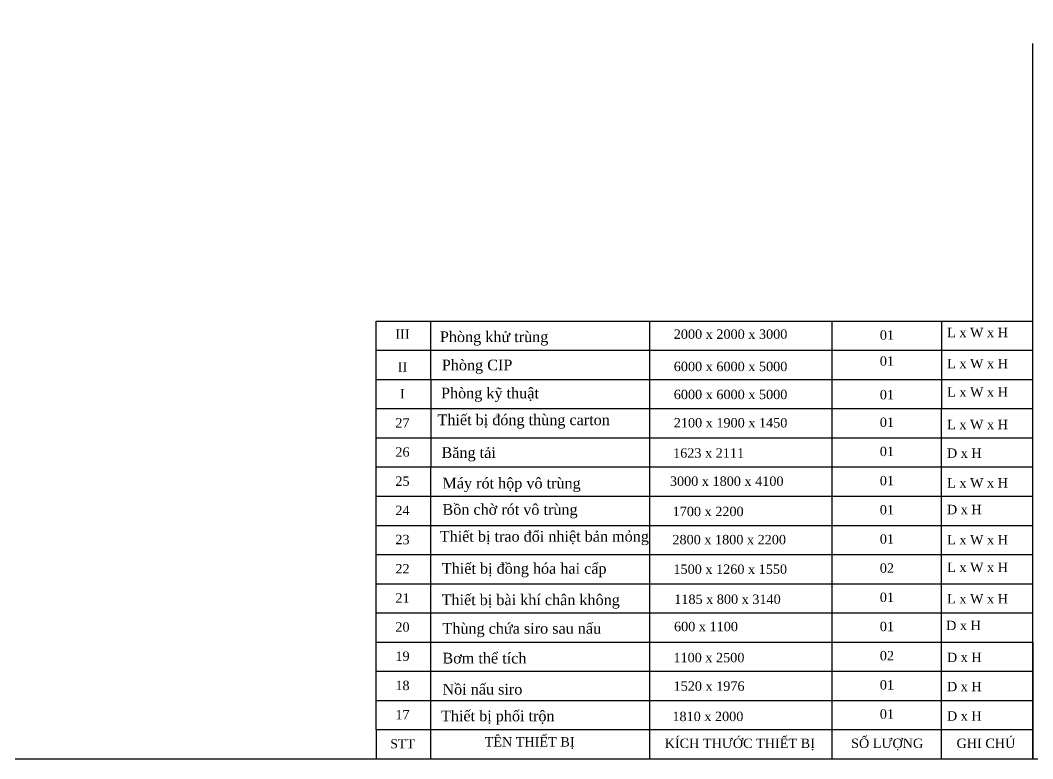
# Model space of a CAD drawing. Header units: millimetres. Extents: x -76212 to 9435109730, y -5959132081 to 60147.
# Drawn here: x 25728 to 64460, y 1535 to 29794 of the extents above; entities that cross this region are included whole.
import ezdxf

# ---------------------------------------------------------------- set-up
doc = ezdxf.new("R2010")
doc.units = ezdxf.units.MM
for name, color, linetype, lineweight in [('bao', 7, 'Continuous', 30), ('K.Thuoc0.15', 2, 'Continuous', 15), ('van ban', 112, 'Continuous', 20), ('vinh', 120, 'Continuous', 25)]:
    doc.layers.add(name, color=color, linetype=linetype, lineweight=lineweight)
doc.styles.add('NGA', font='arial.ttf', dxfattribs={"height": 2})

msp = doc.modelspace()

# ---------------------------------------------------------------- linework, layer by layer
for p, q in [((39340.6, 18285), (64460.4, 18281.1)), ((39340.6, 17168.5), (64460.4, 17168.5))]:
    msp.add_line(p, q)
msp.add_lwpolyline([(89580.3, 1534.6), (89580.3, 60147.5), (6684.8, 60147.5), (6684.8, 1534.6)], close=True)
at = {"layer": 'bao', "color": 7, "linetype": 'Continuous', "lineweight": 25}
for p, q in [((39340.6, 16048.2), (64460.4, 16048.2)), ((39340.6, 14931.8), (64460.4, 14931.8)), ((49807.2, 12698.9), (49807.2, 14931.8)), ((39340.6, 13815.4), (64460.4, 13815.4)), ((56784.9, 12698.9), (56784.9, 13815.4)), ((60971.6, 12698.9), (60971.6, 13815.4)), ((39340.6, 12698.9), (64460.4, 12698.9)), ((39340.6, 11582.5), (64460.4, 11582.5)), ((39340.6, 10466.1), (64460.4, 10466.1)), ((39340.6, 9349.6), (64460.4, 9349.6)), ((39340.6, 8233.2), (64460.4, 8233.2)), ((39340.6, 7116.7), (64460.4, 7116.7)), ((39340.6, 6000.3), (64460.4, 6000.3)), ((39340.6, 6000.3), (64460.4, 6000.3)), ((39340.6, 4883.9), (64460.4, 4883.9)), ((39340.6, 3767.4), (64460.4, 3767.4)), ((39340.6, 2651), (64460.4, 2651)), ((41433.9, 1534.6), (41433.9, 2651)), ((49807.2, 1534.6), (49807.2, 2651)), ((56784.9, 1534.6), (56784.9, 2651)), ((60971.6, 1534.6), (60971.6, 2651)), ((39340.6, 1534.6), (64460.4, 1534.6))]:
    msp.add_line(p, q, dxfattribs=at)
at = {"layer": 'bao', "color": 7, "linetype": 'Continuous', "lineweight": 35}
msp.add_line((64460.4, 1534.6), (64460.4, 6000.3), dxfattribs=at)
at = {"layer": 'K.Thuoc0.15', "color": 7, "lineweight": 30}
msp.add_line((64460.4, 6000.3), (64460.4, 28906), dxfattribs=at)
at = {"layer": 'vinh', "color": 7, "lineweight": 25}
for p, q in [((39340.6, 17168.5), (39340.6, 18285)), ((41433.9, 17168.5), (41433.9, 18285)), ((49807.2, 17168.5), (49807.2, 18285)), ((56784.9, 14931.8), (56784.9, 18282.3)), ((60971.6, 18281.6), (60971.6, 14931.8)), ((39340.6, 16052.1), (39340.6, 17168.5)), ((41433.9, 16052.1), (41433.9, 17168.5)), ((49807.2, 16052.1), (49807.2, 17168.5)), ((39340.6, 2651), (39340.6, 16048.2)), ((41433.9, 16048.2), (41433.9, 12698.9)), ((49807.2, 14931.8), (49807.2, 16048.2)), ((56784.9, 13815.4), (56784.9, 14931.8)), ((60971.6, 13815.4), (60971.6, 14931.8)), ((41433.9, 6000.3), (41433.9, 12698.9)), ((49807.2, 6000.3), (49807.2, 12698.9)), ((56784.9, 6000.3), (56784.9, 12698.9)), ((60971.6, 6000.3), (60971.6, 12698.9)), ((41433.9, 2651), (41433.9, 6000.3)), ((49807.2, 2651), (49807.2, 6000.3)), ((56784.9, 2651), (56784.9, 6000.3)), ((60971.6, 2651), (60971.6, 6000.3)), ((39340.6, 2651), (39340.6, 1534.6))]:
    msp.add_line(p, q, dxfattribs=at)

# ---------------------------------------------------------------- texts
at = {"layer": 'van ban', "color": 7, "linetype": 'Continuous', "lineweight": 25, "style": 'NGA'}
for s, insert, char_height, attachment_point in [('{\\fTimes New Roman|b0|i0|c0|p18;III}', (40350.2, 17783.3), 359.677, 5), ('{\\fTimes New Roman|b0|i0|c0|p18;Phòng khử trùng }', (43855.3, 17616.1), 409.36, 5), ('{\\fTimes New Roman|b0|i0|c0|p18;2000 x 2000 x 3000}', (52900.6, 17779.5), 359.677, 5), ('{\\fTimes New Roman|b0|i0|c0|p18;01}', (58882.2, 17745.1), 359.677, 5), ('{\\fTimes New Roman|b0|i0|c0|p18;L x W x H\\fArial|b0|i0|c0|p34;\\H0.97x; }', (62348.9, 17841.4), 359.677, 5), ('{\\fTimes New Roman|b0|i0|c0|p18;II}', (40350.2, 16528.8), 359.677, 5), ('{\\fTimes New Roman|b0|i0|c0|p18;Phòng CIP }', (43203.8, 16534.8), 409.36, 5), ('{\\fTimes New Roman|b0|i0|c0|p18;6000 x 6000 x 5000}', (52900.6, 16543.2), 359.677, 5), ('{\\fTimes New Roman|b0|i0|c0|p18;01}', (58882.2, 16749.8), 359.677, 5), ('{\\fTimes New Roman|b0|i0|c0|p18;L x W x H\\fArial|b0|i0|c0|p34;\\H0.97x; }', (62348.9, 16653.5), 359.677, 5), ('{\\fTimes New Roman|b0|i0|c0|p18;I}', (40350.2, 15503), 359.677, 5), ('{\\fTimes New Roman|b0|i0|c0|p18;Phòng kỹ thuật }', (43697.4, 15461.5), 409.36, 5), ('{\\fTimes New Roman|b0|i0|c0|p18;6000 x 6000 x 5000}', (52900.6, 15472.5), 359.677, 5), ('{\\fTimes New Roman|b0|i0|c0|p18;01}', (58882.2, 15465.7), 359.677, 5), ('{\\fTimes New Roman|b0|i0|c0|p18;L x W x H\\fArial|b0|i0|c0|p34;\\H0.97x; }', (62348.9, 15562), 359.677, 5), ('{\\fTimes New Roman|b0|i0|c0|p18;Thiết bị đóng thùng carton }', (44986.1, 14436.6), 409.36, 5), ('{\\fTimes New Roman|b0|i0|c0|p18;27}', (40350.2, 14386.5), 359.677, 5), ('{\\fTimes New Roman|b0|i0|c0|p18;2100 x 1900 x 1450}', (52900.6, 14389.8), 359.677, 5), ('{\\fTimes New Roman|b0|i0|c0|p18;01}', (58882.2, 14408.7), 359.677, 5), ('{\\fTimes New Roman|b0|i0|c0|p18;L x W x H\\fArial|b0|i0|c0|p34;\\H0.97x; }', (62348.9, 14320.6), 359.677, 5), ('{\\fTimes New Roman|b0|i0|c0|p18;26}', (40350.2, 13270.1), 359.677, 5), ('{\\fTimes New Roman|b0|i0|c0|p18;Băng tải}', (42882.1, 13182.8), 409.36, 5), ('{\\fTimes New Roman|b0|i0|c0|p18;1623 x 2111 }', (52060.7, 13233), 359.677, 5), ('{\\fTimes New Roman|b0|i0|c0|p18;01}', (58882.2, 13292.2), 359.677, 5), ('{\\fTimes New Roman|b0|i0|c0|p18;D x H\\fArial|b0|i0|c0|p34;\\H0.97x; }', (61840.4, 13228.7), 359.677, 5), ('{\\fTimes New Roman|b0|i0|c0|p18;25}', (40350.2, 12153.6), 359.677, 5), ('{\\fTimes New Roman|b0|i0|c0|p18;Máy rót hộp vô trùng}', (41878.9, 11741.1), 409.36, 7), ('{\\fTimes New Roman|b0|i0|c0|p18; 3000 x 1800 x 4100}', (52685.4, 12153.5), 359.677, 5), ('{\\fTimes New Roman|b0|i0|c0|p18;01}', (58882.2, 12175.8), 359.677, 5), ('{\\fTimes New Roman|b0|i0|c0|p18;L x W x H\\fArial|b0|i0|c0|p34;\\H0.97x; }', (62348.9, 12087.7), 359.677, 5), ('{\\fTimes New Roman|b0|i0|c0|p18;Bồn chờ rót vô trùng}', (41878.9, 10734.7), 409.36, 7), ('{\\fTimes New Roman|b0|i0|c0|p18;01}', (58882.2, 11059.3), 359.677, 5), ('{\\fTimes New Roman|b0|i0|c0|p18;D x H\\fArial|b0|i0|c0|p34;\\H0.97x; }', (61840.4, 11071.5), 359.677, 5), ('{\\fTimes New Roman|b0|i0|c0|p18;24}', (40350.2, 11037.2), 359.677, 5), ('{\\fTimes New Roman|b0|i0|c0|p18;1700 x 2200}', (52043.1, 10995.1), 359.677, 5), ('{\\fTimes New Roman|b0|i0|c0|p18;23}', (40350.2, 9920.8), 359.677, 5), ('{\\fTimes New Roman|b0|i0|c0|p18;Thiết bị trao đổi nhiệt bản mỏng}', (45775.7, 9978.3), 409.36, 5), ('{\\fTimes New Roman|b0|i0|c0|p18;2800 x 1800 x 2200}', (52848.8, 9917.7), 359.677, 5), ('{\\fTimes New Roman|b0|i0|c0|p18;01}', (58882.2, 9942.9), 359.677, 5), ('{\\fTimes New Roman|b0|i0|c0|p18;L x W x H\\fArial|b0|i0|c0|p34;\\H0.97x; }', (62348.9, 9911.7), 359.677, 5), ('{\\fTimes New Roman|b0|i0|c0|p18;22}', (40350.2, 8804.3), 359.677, 5), ('{\\fTimes New Roman|b0|i0|c0|p18;Thiết bị đồng hóa hai cấp}', (41854.5, 8477.9), 409.36, 7), ('{\\fTimes New Roman|b0|i0|c0|p18;1500 x 1260 x 1550}', (52888.6, 8785.4), 359.677, 5), ('{\\fTimes New Roman|b0|i0|c0|p18;02}', (58882.2, 8826.5), 359.677, 5), ('{\\fTimes New Roman|b0|i0|c0|p18;L x W x H\\fArial|b0|i0|c0|p34;\\H0.97x; }', (62348.9, 8854.4), 359.677, 5), ('{\\fTimes New Roman|b0|i0|c0|p18;21 }', (40350.2, 7687.9), 359.677, 5), ('{\\fTimes New Roman|b0|i0|c0|p18;Thiết bị bài khí chân không}', (41847.2, 7277.7), 409.36, 7), ('{\\fTimes New Roman|b0|i0|c0|p18;1185 x 800 x 3140}', (52782.7, 7635.9), 359.677, 5), ('{\\fTimes New Roman|b0|i0|c0|p18;01}', (58882.2, 7710), 359.677, 5), ('{\\fTimes New Roman|b0|i0|c0|p18;L x W x H\\fArial|b0|i0|c0|p34;\\H0.97x; }', (62348.9, 7652.4), 359.677, 5), ('{\\fTimes New Roman|b0|i0|c0|p18;20}', (40350.2, 6571.5), 359.677, 5), ('{\\fTimes New Roman|b0|i0|c0|p18;Thùng chứa siro sau nấu}', (41878.9, 6184.3), 409.36, 7), ('{\\fTimes New Roman|b0|i0|c0|p18;600 x 1100}', (51960.1, 6592.1), 359.677, 5), ('{\\fTimes New Roman|b0|i0|c0|p18;01}', (58882.2, 6593.6), 359.677, 5), ('{\\fTimes New Roman|b0|i0|c0|p18;D x H\\fArial|b0|i0|c0|p34;\\H0.97x; }', (61808.4, 6636), 359.677, 5), ('{\\fTimes New Roman|b0|i0|c0|p18;19}', (40350.2, 5455), 359.677, 5), ('{\\fTimes New Roman|b0|i0|c0|p18;Bơm thể tích}', (41878.9, 5173.9), 409.36, 7), ('{\\fTimes New Roman|b0|i0|c0|p18;1100 x 2500}', (52072.3, 5404.1), 359.677, 5), ('{\\fTimes New Roman|b0|i0|c0|p18;02}', (58882.2, 5477.2), 359.677, 5), ('{\\fTimes New Roman|b0|i0|c0|p18;D x H\\fArial|b0|i0|c0|p34;\\H0.97x; }', (61840.4, 5413.6), 359.677, 5), ('{\\fTimes New Roman|b0|i0|c0|p18;18}', (40350.2, 4338.6), 359.677, 5), ('{\\fTimes New Roman|b0|i0|c0|p18;Nồi nấu siro}', (41878.9, 3984.9), 409.36, 7), ('{\\fTimes New Roman|b0|i0|c0|p18;1520 x 1976}', (52078.6, 4312.6), 359.677, 5), ('{\\fTimes New Roman|b0|i0|c0|p18;01}', (58882.2, 4360.7), 359.677, 5), ('{\\fTimes New Roman|b0|i0|c0|p18;D x H\\fArial|b0|i0|c0|p34;\\H0.97x; }', (61840.4, 4297.2), 359.677, 5), ('{\\fTimes New Roman|b0|i0|c0|p18;17}', (40350.2, 3222.2), 359.677, 5), ('{\\fTimes New Roman|b0|i0|c0|p18;Thiết bị phối trộn}', (41823.7, 2836.4), 409.36, 7), ('{\\fTimes New Roman|b0|i0|c0|p18;1810 x 2000 }', (52032.3, 3152.9), 359.677, 5), ('{\\fTimes New Roman|b0|i0|c0|p18;01}', (58882.2, 3244.3), 359.677, 5), ('{\\fTimes New Roman|b0|i0|c0|p18;D x H\\fArial|b0|i0|c0|p34;\\H0.97x; }', (61840.4, 3171.4), 359.677, 5), ('{\\fTimes New Roman|b0|i0|c0|p18;TÊN THIẾT BỊ}', (45212.9, 2136.1), 359.677, 5), ('{\\fTimes New Roman|b0|i0|c0|p18;KÍCH TH\\fTimes New Roman|b0|i0|c163|p18;Ư\\fTimes New Roman|b0|i0|c0|p18;ỚC THIẾT BỊ}', (53252.6, 2080.1), 359.6768, 5), ('{\\fTimes New Roman|b0|i0|c0|p18;SỐ L\\fTimes New Roman|b0|i0|c163|p18;Ư\\fTimes New Roman|b0|i0|c0|p18;ỢNG}', (58891.3, 2081.7), 359.6768, 5), ('{\\fTimes New Roman|b0|i0|c0|p18;GHI CHÚ}', (62670, 2124.3), 359.677, 5), ('{\\fTimes New Roman|b0|i0|c0|p18;\\H0.97x;STT}', (40350.2, 2105.7), 359.677, 5)]:
    msp.add_mtext(s, dxfattribs=dict(at, insert=insert, char_height=char_height, attachment_point=attachment_point))

doc.saveas('drawing.dxf')
